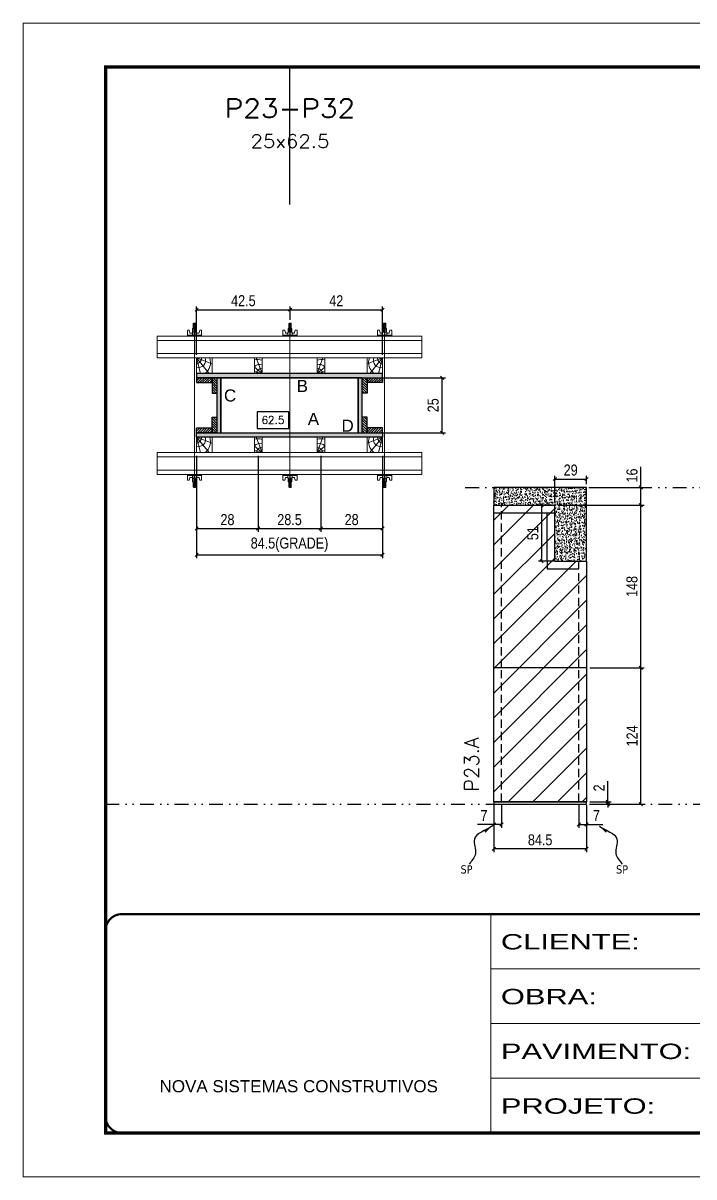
# Model space of a CAD drawing. Extents: x 14400 to 20667, y -21631 to 6985.
# Drawn here: x 19182 to 19792, y 2489 to 3539 of the extents above; entities that cross this region are included whole.
import ezdxf
from ezdxf.enums import TextEntityAlignment as Align

# ---------------------------------------------------------------- set-up
doc = ezdxf.new("R2010")
doc.units = 0
for name, pattern in [('CONTINUO', [0]), ('DASHED', [0.75, 0.5, -0.25]), ('DIVIDE2', [0.625, 0.25, -0.125, 0, -0.125, 0, -0.125]), ('HIDDEN', [0.375, 0.25, -0.125])]:
    doc.linetypes.add(name, pattern=pattern)
for name, color, linetype in [('CHAPA', 1, 'Continuous'), ('COTA', 241, 'Continuous'), ('MEIO_PONT', 93, 'Continuous'), ('Nível', 160, 'Continuous'), ('Painéis', 200, 'Continuous'), ('SARR_2.2x7', 40, 'Continuous'), ('SARRAFO', 251, 'Continuous'), ('texto', 7, 'Continuous'), ('Texto de Titulo', 7, 'Continuous'), ('Texto Qtd Sarr', 242, 'Continuous'), ('TEXTO_GERAL', 7, 'Continuous')]:
    doc.layers.add(name, color=color, linetype=linetype)
for name, color, linetype, lineweight in [('Folhas', 255, 'Continuous', 9), ('Hachura', 251, 'Continuous', 9), ('Madeira', 126, 'Continuous', 18), ('Perfil Metálico', 224, 'Continuous', 18), ('SARRAFO DE PRESSAO', 251, 'DASHED', 9), ('Texto Seção', 7, 'Continuous', 15)]:
    doc.layers.add(name, color=color, linetype=linetype, lineweight=lineweight)
doc.styles.add('ARIAL', font='arial.ttf')
doc.styles.add('COTA TECNICA', font='techl___.ttf', dxfattribs={"height": 10})
doc.styles.add('COTA TECNICA 2X', font='techl___.ttf', dxfattribs={"height": 10})
doc.styles.add('COTA TECNICA-50', font='techl___.ttf', dxfattribs={"height": 10})
doc.styles.add('REGUA-120', font='ROMANS.shx', dxfattribs={"height": 15})
doc.styles.add('ROMANS', font='romans.shx')
doc.styles.get("Standard").update_dxf_attribs({"font": 'arial.ttf'})
doc.styles.add('Tecnologia', font='')
doc.styles.get('Tecnologia').set_extended_font_data('Forgotten Futurist')
doc.dimstyles.new('COTA PAINEL-50', dxfattribs={"dimtxt": 10, "dimasz": 3, "dimexe": 3, "dimexo": 3, "dimgap": 3, "dimtad": 1, "dimdec": 1, "dimzin": 12, "dimdsep": 46, "dimtxsty": 'COTA TECNICA-50', "dimblk1": 'OBLIQUE', "dimblk2": 'OBLIQUE', "dimsah": 1, "dimcen": 0.9, "dimclrd": 4, "dimclre": 4, "dimclrt": 240, "dimadec": 1, "dimazin": 3, "dimtfac": 1, "dimtdec": 1, "dimtmove": 0, "dimatfit": 3, "dimfxl": 1, "dimtolj": 1, "dimtzin": 12, "dimarcsym": 0})
doc.dimstyles.new('PAINEL', dxfattribs={"dimtxt": 10, "dimasz": 3, "dimexe": 3, "dimexo": 3, "dimgap": 3, "dimtad": 1, "dimdec": 1, "dimzin": 12, "dimdsep": 46, "dimtxsty": 'COTA TECNICA', "dimblk1": 'OBLIQUE', "dimblk2": 'OBLIQUE', "dimsah": 1, "dimcen": 0.9, "dimclrd": 4, "dimclre": 4, "dimclrt": 240, "dimadec": 1, "dimazin": 3, "dimtfac": 1, "dimtdec": 1, "dimtmove": 0, "dimatfit": 3, "dimfxl": 1, "dimtolj": 1, "dimtzin": 12, "dimarcsym": 0})
doc.dimstyles.new('SECAO PILAR', dxfattribs={"dimtxt": 10, "dimasz": 3, "dimexe": 3, "dimexo": 3, "dimgap": 3, "dimtad": 1, "dimdec": 1, "dimlfac": 0.5, "dimzin": 12, "dimdsep": 46, "dimtxsty": 'COTA TECNICA 2X', "dimblk1": 'OBLIQUE', "dimblk2": 'OBLIQUE', "dimsah": 1, "dimcen": 0.9, "dimclrd": 256, "dimclre": 256, "dimclrt": 256, "dimadec": 1, "dimazin": 3, "dimtfac": 1, "dimtdec": 1, "dimtmove": 0, "dimatfit": 3, "dimfxl": 1, "dimtolj": 1, "dimtzin": 12, "dimarcsym": 0})
doc.dimstyles.new('SECÇÃO 2', dxfattribs={"dimtxt": 7, "dimasz": 6, "dimexe": 0.18, "dimexo": 2, "dimgap": -4, "dimtad": 3, "dimdec": 1, "dimlfac": 0.5, "dimzin": 12, "dimdsep": 46, "dimtxsty": 'ROMANS', "dimblk": 'ARCHTICK', "dimcen": 0.09, "dimse1": 1, "dimse2": 1, "dimsd1": 1, "dimsd2": 1, "dimclrd": 180, "dimclre": 5, "dimclrt": 1, "dimadec": 0, "dimazin": 3, "dimtfac": 1, "dimtdec": 1, "dimtofl": 0, "dimtmove": 0, "dimatfit": 3, "dimldrblk": 'ARCHTICK', "dimfxl": 1, "dimtolj": 1, "dimtzin": 0, "dimarcsym": 0})
doc.dimstyles.get("Standard").update_dxf_attribs({"dimtxt": 0.18, "dimasz": 0.18, "dimexe": 0.18, "dimexo": 0.0625, "dimgap": 0.09, "dimtad": 0, "dimtih": 1, "dimtoh": 1, "dimdec": 4, "dimzin": 0, "dimdsep": 46, "dimtxsty": 'Standard', "dimcen": 0.09, "dimadec": 0, "dimazin": 0, "dimtfac": 1, "dimtdec": 4, "dimtofl": 0, "dimtmove": 0, "dimatfit": 3, "dimfxl": 1, "dimtolj": 1, "dimtzin": 0, "dimarcsym": 0})
pattern_1 = [(315, (42249.7117, -6286.7074), (1.12253202, 1.12253202), [])]
pattern_2 = [(315, (42256.7117, -6286.7074), (1.12253202, 1.12253202), [])]

# ---------------------------------------------------------------- blocks, each defined once
blk = doc.blocks.new('9999999999')
at = {"color": 30, "linetype": 'CONTINUO'}
for p, q in [((98564.6, 34230.2), (98564.6, 34429.4)), ((98564.6, 34379.6), (99584, 34379.6)), ((98564.6, 34329.8), (99488, 34329.8)), ((98564.6, 34280), (99488, 34280))]:
    blk.add_line(p, q, dxfattribs=at)
at = {"color": 30, "linetype": 'CONTINUO', "const_width": 2}
blk.add_lwpolyline([(99584, 34230.2), (99584, 34414.4, 0.414214), (99569, 34429.4), (98229, 34429.4, 0.414214), (98214, 34414.4), (98214, 34245.2, 0.414214), (98229, 34230.2), (99584, 34230.2)], format="xyb", dxfattribs=at)
at = {"layer": 'Folhas'}
blk.add_lwpolyline([(98139, 34190.2), (99624, 34190.2), (99624, 35240.2), (98139, 35240.2)], close=True, dxfattribs=at)
at = {"layer": 'Folhas', "color": 30, "const_width": 3}
blk.add_lwpolyline([(98214, 34230.2), (99584, 34230.2), (99584, 35200.2), (98214, 35200.2)], close=True, dxfattribs=at)
at = {"color": 7, "linetype": 'Continuous', "ltscale": 5, "style": 'ARIAL'}
blk.add_text('NOVA SISTEMAS CONSTRUTIVOS', height=11.059, dxfattribs=at).set_placement((98263.2, 34267.2))
at = {"layer": 'Folhas', "color": 7, "style": 'Tecnologia', "width": 1.5}
for s, p in [('CLIENTE:', (98573.7, 34397.2)), ('OBRA:', (98573.7, 34347.3)), ('PAVIMENTO:', (98573.7, 34297.5)), ('PROJETO:', (98573.7, 34247.7))]:
    blk.add_text(s, height=14, dxfattribs=at).set_placement(p)
blk = doc.blocks.new('titulo1')
at = {"layer": 'Defpoints', "color": 252, "linetype": 'HIDDEN', "ltscale": 2}
blk.add_line((0, 0), (0, 125), dxfattribs=at)
at = {"layer": 'Defpoints', "style": 'ROMANS', "oblique": 15}
blk.add_attdef('FOLHA', text='', height=10, dxfattribs=at).set_placement((0, 15.6), align=Align.MIDDLE_CENTER)
at = {"layer": 'Texto Qtd Sarr', "color": 3, "style": 'ROMANS', "oblique": 15}
for tag, height, p in [('TITULO', 17, (0, 71.4)), ('SEÇÃO', 12, (0, 41.5))]:
    blk.add_attdef(tag, text='', height=height, dxfattribs=at).set_placement(p, align=Align.MIDDLE_CENTER)
blk = doc.blocks.new('*D794')
at = {"layer": 'COTA', "color": 180, "lineweight": -2, "transparency": 16777216}
for p, q in [((19423.8, 3185.2), (19394.8, 3185.2)), ((19394.8, 3185.2), (19394.8, 3170.2)), ((19423.8, 3170.2), (19423.8, 3185.2)), ((19394.8, 3170.2), (19423.8, 3170.2))]:
    blk.add_line(p, q, dxfattribs=at)
at = {"layer": 'Defpoints', "color": 0, "transparency": 16777216}
for p in [(19361.9, 3166.2), (19486.9, 3166.2), (19486.9, 3166.2)]:
    blk.add_point(p, dxfattribs=at)
at = {"layer": 'COTA', "color": 1, "transparency": 16777216, "insert": (19409.3, 3177.7), "char_height": 7, "attachment_point": 5, "style": 'ROMANS'}
blk.add_mtext('\\A1;62.5', dxfattribs=at)
blk = doc.blocks.new('_ArchTick')
at = {"color": 0, "linetype": 'ByBlock', "const_width": 0.15}
blk.add_lwpolyline([(-0.5, -0.5), (0.5, 0.5)], dxfattribs=at)
blk = doc.blocks.new('_Oblique')
at = {"color": 0, "linetype": 'ByBlock', "lineweight": -2}
blk.add_line((-0.5, -0.5), (0.5, 0.5), dxfattribs=at)
blk = doc.blocks.new('*D795')
at = {"layer": 'COTA', "lineweight": -2, "transparency": 16777216}
for p, q in [((19493.5, 3216.2), (19566.2, 3216.2)), ((19563.2, 3166.2), (19563.2, 3216.2)), ((19493.5, 3166.2), (19566.2, 3166.2))]:
    blk.add_line(p, q, dxfattribs=at)
at = {"layer": 'Defpoints', "color": 0, "transparency": 16777216}
for p in [(19490.5, 3216.2), (19563.2, 3216.2), (19490.5, 3166.2)]:
    blk.add_point(p, dxfattribs=at)
at = {"layer": 'COTA', "lineweight": -2, "transparency": 16777216, "xscale": 3, "yscale": 3, "zscale": 3}
for p, rotation in [((19563.2, 3216.2), 90), ((19563.2, 3166.2), 270)]:
    blk.add_blockref('_Oblique', p, dxfattribs=dict(at, rotation=rotation))
at = {"layer": 'COTA', "transparency": 16777216, "insert": (19555.1, 3191.2), "char_height": 10, "attachment_point": 5, "rotation": 90, "style": 'COTA TECNICA 2X'}
blk.add_mtext('\\A1;25', dxfattribs=at)
blk = doc.blocks.new('*D796')
at = {"layer": 'COTA', "lineweight": -2, "transparency": 16777216}
for p, q in [((19339.9, 3145.2), (19339.9, 3052.1)), ((19508.9, 3145.2), (19508.9, 3052.1)), ((19339.9, 3055.1), (19508.9, 3055.1))]:
    blk.add_line(p, q, dxfattribs=at)
at = {"layer": 'Defpoints', "color": 0, "transparency": 16777216}
for p in [(19339.9, 3148.2), (19508.9, 3148.2), (19508.9, 3055.1)]:
    blk.add_point(p, dxfattribs=at)
at = {"layer": 'COTA', "lineweight": -2, "transparency": 16777216, "xscale": 3, "yscale": 3, "zscale": 3, "rotation": 180}
blk.add_blockref('_Oblique', (19339.9, 3055.1), dxfattribs=at)
at = {"layer": 'COTA', "lineweight": -2, "transparency": 16777216, "xscale": 3, "yscale": 3, "zscale": 3}
blk.add_blockref('_Oblique', (19508.9, 3055.1), dxfattribs=at)
at = {"layer": 'COTA', "transparency": 16777216, "insert": (19424.4, 3064.3), "char_height": 10, "attachment_point": 5, "style": 'COTA TECNICA 2X'}
blk.add_mtext('\\A1;84.5(GRADE)', dxfattribs=at)
blk = doc.blocks.new('*D797')
at = {"layer": 'COTA', "lineweight": -2, "transparency": 16777216}
for p, q in [((19452.9, 3145.2), (19452.9, 3076)), ((19508.9, 3145.2), (19508.9, 3076)), ((19452.9, 3079), (19508.9, 3079))]:
    blk.add_line(p, q, dxfattribs=at)
at = {"layer": 'Defpoints', "color": 0, "transparency": 16777216}
for p in [(19452.9, 3148.2), (19508.9, 3148.2), (19508.9, 3079)]:
    blk.add_point(p, dxfattribs=at)
at = {"layer": 'COTA', "lineweight": -2, "transparency": 16777216, "xscale": 3, "yscale": 3, "zscale": 3, "rotation": 180}
blk.add_blockref('_Oblique', (19452.9, 3079), dxfattribs=at)
at = {"layer": 'COTA', "lineweight": -2, "transparency": 16777216, "xscale": 3, "yscale": 3, "zscale": 3}
blk.add_blockref('_Oblique', (19508.9, 3079), dxfattribs=at)
at = {"layer": 'COTA', "transparency": 16777216, "insert": (19480.9, 3087.1), "char_height": 10, "attachment_point": 5, "style": 'COTA TECNICA 2X'}
blk.add_mtext('\\A1;28', dxfattribs=at)
blk = doc.blocks.new('*D798')
at = {"layer": 'COTA', "lineweight": -2, "transparency": 16777216}
for p, q in [((19339.9, 3145.2), (19339.9, 3076)), ((19395.9, 3145.2), (19395.9, 3076)), ((19339.9, 3079), (19395.9, 3079))]:
    blk.add_line(p, q, dxfattribs=at)
at = {"layer": 'Defpoints', "color": 0, "transparency": 16777216}
for p in [(19339.9, 3148.2), (19395.9, 3148.2), (19395.9, 3079)]:
    blk.add_point(p, dxfattribs=at)
at = {"layer": 'COTA', "lineweight": -2, "transparency": 16777216, "xscale": 3, "yscale": 3, "zscale": 3, "rotation": 180}
blk.add_blockref('_Oblique', (19339.9, 3079), dxfattribs=at)
at = {"layer": 'COTA', "lineweight": -2, "transparency": 16777216, "xscale": 3, "yscale": 3, "zscale": 3}
blk.add_blockref('_Oblique', (19395.9, 3079), dxfattribs=at)
at = {"layer": 'COTA', "transparency": 16777216, "insert": (19367.9, 3087.1), "char_height": 10, "attachment_point": 5, "style": 'COTA TECNICA 2X'}
blk.add_mtext('\\A1;28', dxfattribs=at)
blk = doc.blocks.new('C')
at = {"layer": 'Hachura', "color": 0}
for p, q in [((0, 3.22), (0, -3.22)), ((0.45, 3.22), (0, 3.22)), ((0.46, 3.16), (0, 3.16)), ((0.46, 3.05), (0, 3.05)), ((0.46, 2.88), (0, 2.88)), ((0, 2.75), (0, -1.16)), ((0.46, 2.65), (0, 2.65)), ((0.46, 2.23), (0, 2.23)), ((0.46, 1.51), (0, 1.51)), ((0.39, 0.49), (0.17, 0.49)), ((0.45, -3.23), (0.45, 3.22)), ((0.45, 3.22), (2.58, 3.22)), ((1.74, 0.97), (0.45, 0.97)), ((1.45, 0.1), (0.45, 0.1)), ((1.35, 1.94), (1.35, 0.96)), ((2.58, 2.39), (1.47, 2.09)), ((1.74, -0.97), (1.74, 0.97)), ((1.74, 0.97), (1.74, 0.84)), ((1.74, 0.97), (1.74, 0.84)), ((1.74, 0.84), (3.35, 0.84)), ((3.35, 0.45), (1.74, 0.45)), ((2.58, 3.22), (2.58, 2.39)), ((3.32, 0.84), (3.32, -0.84)), ((3.35, 0.84), (3.35, -0.84)), ((3.68, 0.45), (3.35, 0.45)), ((3.84, -0.52), (3.35, 0.45)), ((3.35, 0.06), (3.67, -0.57)), ((3.68, 0.45), (4.16, -0.52)), ((3.72, 0.5), (4.25, -0.57)), ((4.37, -0.55), (3.83, 0.53)), ((4.15, 0.45), (3.93, 0.45)), ((4.42, -0.52), (3.93, 0.45)), ((4.15, 0.45), (4.26, 0.45)), ((4.26, 0.45), (4.74, -0.52)), ((4.3, 0.5), (4.83, -0.57)), ((4.95, -0.55), (4.41, 0.53)), ((4.51, 0.45), (4.84, 0.45)), ((5, -0.52), (4.51, 0.45)), ((4.84, 0.45), (5.32, -0.52)), ((4.88, 0.5), (5.41, -0.57)), ((5.53, -0.55), (4.99, 0.53)), ((5.58, -0.52), (5.09, 0.45)), ((5.42, 0.45), (5.09, 0.45)), ((5.58, -0.52), (5.09, 0.45)), ((5.42, 0.45), (5.74, -0.19)), ((5.46, 0.5), (5.74, -0.07)), ((5.74, 0.19), (5.57, 0.53)), ((5.74, 0.32), (5.68, 0.45)), ((5.68, 0.45), (5.74, 0.45)), ((5.74, 0.45), (5.9, 0.29)), ((5.74, 0.45), (5.74, -0.52)), ((5.9, -0.36), (5.9, 0.29)), ((0.45, 0), (0, 0)), ((0.46, -1.52), (0, -1.52)), ((0.46, -2.23), (0, -2.23)), ((0.46, -2.65), (0, -2.65)), ((0.46, -2.88), (0, -2.88)), ((0.46, -3.05), (0, -3.05)), ((0.46, -3.16), (0, -3.16)), ((0, -3.22), (2.57, -3.22)), ((0.08, -0.48), (0.29, -0.48)), ((0.29, -0.48), (0.4, -0.48)), ((0.45, 0), (0.45, -0.97)), ((0.45, -0.16), (1.45, -0.16)), ((0.45, -0.65), (0.45, -0.32)), ((0.45, -3.23), (0.45, -0.65)), ((0.45, -0.97), (1.74, -0.97)), ((1.35, -1.94), (1.35, -0.97)), ((2.58, -2.39), (1.47, -2.1)), ((3.35, -0.32), (1.74, -0.32)), ((3.35, -0.84), (1.74, -0.84)), ((2.58, -3.23), (2.58, -2.39)), ((3.35, -0.07), (3.58, -0.52)), ((3.35, -0.52), (3.58, -0.52)), ((3.84, -0.52), (4.16, -0.52)), ((4.42, -0.52), (4.74, -0.52)), ((4.63, -0.52), (4.74, -0.52)), ((5, -0.52), (5.32, -0.52)), ((5.58, -0.52), (5.74, -0.52)), ((5.74, -0.52), (5.9, -0.36)), ((5.74, -0.52), (5.74, -0.52))]:
    blk.add_line(p, q, dxfattribs=at)
for centre, radius, start, end in [((1.52, 1.94), 0.161, 104.7436, 180), ((1.44, -0.03), 0.129, 272.695, 87.305), ((3.81, 0.39), 0.143, 25.5688, 154.4312), ((4.39, 0.39), 0.143, 25.5688, 154.4312), ((4.97, 0.39), 0.143, 25.5688, 154.4312), ((5.55, 0.39), 0.143, 25.5688, 154.4312), ((0.17, -0.37), 0.174, 221.744, 317.8592), ((1.52, -1.94), 0.161, 180, 255.2564), ((3.71, -0.4), 0.174, 222.1408, 318.256), ((4.29, -0.4), 0.174, 222.1408, 318.256), ((4.87, -0.4), 0.174, 222.1408, 318.256), ((5.45, -0.4), 0.174, 222.1408, 318.256), ((5.61, -0.4), 0.174, 317.8592, 318.256)]:
    blk.add_arc(centre, radius, start, end, dxfattribs=at)
blk = doc.blocks.new('PONTALETE')
at = {"layer": 'Madeira'}
for q in [(2.71, 7), (7, 5.76), (7, 1.74)]:
    blk.add_line((0, 0), q, dxfattribs=at)
blk.add_lwpolyline([(0, 0), (7, 0), (7, 7), (0, 7)], close=True, dxfattribs=at)
for centre, radius, start, end in [((2.04, 0.06), 6.23, 37.2818, 109.0913), ((1.09, 0.9), 3.19, 343.603, 109.9847), ((-0.21, -0.78), 3.09, 14.6322, 86.0383)]:
    blk.add_arc(centre, radius, start, end, dxfattribs=at)
blk = doc.blocks.new('MEIO PONTALETE')
at = {"layer": 'Madeira'}
for q in [(2.71, 7), (3.5, 2.88), (3.5, 0.87)]:
    blk.add_line((0, 0), q, dxfattribs=at)
blk.add_lwpolyline([(0, 0), (3.5, 0), (3.5, 7), (0, 7)], close=True, dxfattribs=at)
for centre, radius, start, end in [((2.04, 0.06), 6.23, 76.4499, 109.0913), ((1.09, 0.9), 3.19, 40.9063, 109.9847), ((-0.21, -0.78), 3.09, 14.6322, 86.0383)]:
    blk.add_arc(centre, radius, start, end, dxfattribs=at)
blk = doc.blocks.new('*D799')
at = {"layer": 'COTA', "lineweight": -2, "transparency": 16777216}
for p, q in [((19395.9, 3145.2), (19395.9, 3076)), ((19452.9, 3145.2), (19452.9, 3076)), ((19395.9, 3079), (19452.9, 3079))]:
    blk.add_line(p, q, dxfattribs=at)
at = {"layer": 'Defpoints', "color": 0, "transparency": 16777216}
for p in [(19395.9, 3148.2), (19452.9, 3148.2), (19452.9, 3079)]:
    blk.add_point(p, dxfattribs=at)
at = {"layer": 'COTA', "lineweight": -2, "transparency": 16777216, "xscale": 3, "yscale": 3, "zscale": 3, "rotation": 180}
blk.add_blockref('_Oblique', (19395.9, 3079), dxfattribs=at)
at = {"layer": 'COTA', "lineweight": -2, "transparency": 16777216, "xscale": 3, "yscale": 3, "zscale": 3}
blk.add_blockref('_Oblique', (19452.9, 3079), dxfattribs=at)
at = {"layer": 'COTA', "transparency": 16777216, "insert": (19424.4, 3087.1), "char_height": 10, "attachment_point": 5, "style": 'COTA TECNICA 2X'}
blk.add_mtext('\\A1;28.5', dxfattribs=at)
blk = doc.blocks.new('*D800')
at = {"layer": 'COTA', "lineweight": -2, "transparency": 16777216}
for p, q in [((19339.9, 3237.2), (19339.9, 3281.2)), ((19339.9, 3278.2), (19424.9, 3278.2)), ((19424.9, 3269), (19424.9, 3281.2))]:
    blk.add_line(p, q, dxfattribs=at)
at = {"layer": 'Defpoints', "color": 0, "transparency": 16777216}
for p in [(19424.9, 3278.2), (19424.9, 3266), (19339.9, 3234.2)]:
    blk.add_point(p, dxfattribs=at)
at = {"layer": 'COTA', "lineweight": -2, "transparency": 16777216, "xscale": 3, "yscale": 3, "zscale": 3, "rotation": 180}
blk.add_blockref('_Oblique', (19339.9, 3278.2), dxfattribs=at)
at = {"layer": 'COTA', "lineweight": -2, "transparency": 16777216, "xscale": 3, "yscale": 3, "zscale": 3}
blk.add_blockref('_Oblique', (19424.9, 3278.2), dxfattribs=at)
at = {"layer": 'COTA', "transparency": 16777216, "insert": (19382.4, 3286.3), "char_height": 10, "attachment_point": 5, "style": 'COTA TECNICA 2X'}
blk.add_mtext('\\A1;42.5', dxfattribs=at)
blk = doc.blocks.new('*D801')
at = {"layer": 'COTA', "lineweight": -2, "transparency": 16777216}
for p, q in [((19424.9, 3269), (19424.9, 3281.2)), ((19424.9, 3278.2), (19508.9, 3278.2)), ((19508.9, 3237.2), (19508.9, 3281.2))]:
    blk.add_line(p, q, dxfattribs=at)
at = {"layer": 'Defpoints', "color": 0, "transparency": 16777216}
for p in [(19508.9, 3278.2), (19424.9, 3266), (19508.9, 3234.2)]:
    blk.add_point(p, dxfattribs=at)
at = {"layer": 'COTA', "lineweight": -2, "transparency": 16777216, "xscale": 3, "yscale": 3, "zscale": 3, "rotation": 180}
blk.add_blockref('_Oblique', (19424.9, 3278.2), dxfattribs=at)
at = {"layer": 'COTA', "lineweight": -2, "transparency": 16777216, "xscale": 3, "yscale": 3, "zscale": 3}
blk.add_blockref('_Oblique', (19508.9, 3278.2), dxfattribs=at)
at = {"layer": 'COTA', "transparency": 16777216, "insert": (19466.9, 3286.3), "char_height": 10, "attachment_point": 5, "style": 'COTA TECNICA 2X'}
blk.add_mtext('\\A1;42', dxfattribs=at)
blk = doc.blocks.new('*D830')
at = {"layer": 'COTA', "color": 4, "lineweight": -2, "transparency": 16777216}
for p, q in [((19610.2, 2827.3), (19610.2, 2784.6)), ((19694.7, 2827.3), (19694.7, 2784.6)), ((19694.7, 2787.6), (19610.2, 2787.6))]:
    blk.add_line(p, q, dxfattribs=at)
at = {"layer": 'Defpoints', "color": 0, "transparency": 16777216}
for p in [(19610.2, 2830.3), (19694.7, 2830.3), (19610.2, 2787.6)]:
    blk.add_point(p, dxfattribs=at)
at = {"layer": 'COTA', "color": 4, "lineweight": -2, "transparency": 16777216, "xscale": 3, "yscale": 3, "zscale": 3, "rotation": 180}
blk.add_blockref('_Oblique', (19610.2, 2787.6), dxfattribs=at)
at = {"layer": 'COTA', "color": 4, "lineweight": -2, "transparency": 16777216, "xscale": 3, "yscale": 3, "zscale": 3}
blk.add_blockref('_Oblique', (19694.7, 2787.6), dxfattribs=at)
at = {"layer": 'COTA', "color": 240, "transparency": 16777216, "insert": (19652.4, 2795.7), "char_height": 10, "attachment_point": 5, "style": 'COTA TECNICA'}
blk.add_mtext('\\A1;84.5', dxfattribs=at)
blk = doc.blocks.new('*D831')
at = {"layer": 'COTA', "color": 4, "lineweight": -2, "transparency": 16777216}
for p, q in [((19687.7, 2827.3), (19687.7, 2806.8)), ((19694.7, 2825.3), (19694.7, 2806.8)), ((19687.7, 2809.8), (19694.7, 2809.8)), ((19694.7, 2809.8), (19709.4, 2809.8))]:
    blk.add_line(p, q, dxfattribs=at)
at = {"layer": 'Defpoints', "color": 0, "transparency": 16777216}
for p in [(19687.7, 2830.3), (19694.7, 2828.3), (19694.7, 2809.8)]:
    blk.add_point(p, dxfattribs=at)
at = {"layer": 'COTA', "color": 4, "lineweight": -2, "transparency": 16777216, "xscale": 3, "yscale": 3, "zscale": 3, "rotation": 180}
blk.add_blockref('_Oblique', (19687.7, 2809.8), dxfattribs=at)
at = {"layer": 'COTA', "color": 4, "lineweight": -2, "transparency": 16777216, "xscale": 3, "yscale": 3, "zscale": 3}
blk.add_blockref('_Oblique', (19694.7, 2809.8), dxfattribs=at)
at = {"layer": 'COTA', "color": 240, "transparency": 16777216, "insert": (19703.6, 2817.8), "char_height": 10, "attachment_point": 5, "style": 'COTA TECNICA-50'}
blk.add_mtext('\\A1;7', dxfattribs=at)
blk = doc.blocks.new('*D832')
at = {"layer": 'COTA', "color": 4, "lineweight": -2, "transparency": 16777216}
for p, q in [((19610.2, 2825.3), (19610.2, 2806.8)), ((19617.2, 2827.3), (19617.2, 2806.8)), ((19610.2, 2809.8), (19595.5, 2809.8)), ((19617.2, 2809.8), (19610.2, 2809.8))]:
    blk.add_line(p, q, dxfattribs=at)
at = {"layer": 'Defpoints', "color": 0, "transparency": 16777216}
for p in [(19610.2, 2828.3), (19617.2, 2830.3), (19610.2, 2809.8)]:
    blk.add_point(p, dxfattribs=at)
at = {"layer": 'COTA', "color": 4, "lineweight": -2, "transparency": 16777216, "xscale": 3, "yscale": 3, "zscale": 3, "rotation": 180}
blk.add_blockref('_Oblique', (19610.2, 2809.8), dxfattribs=at)
at = {"layer": 'COTA', "color": 4, "lineweight": -2, "transparency": 16777216, "xscale": 3, "yscale": 3, "zscale": 3}
blk.add_blockref('_Oblique', (19617.2, 2809.8), dxfattribs=at)
at = {"layer": 'COTA', "color": 240, "transparency": 16777216, "insert": (19601.3, 2817.8), "char_height": 10, "attachment_point": 5, "style": 'COTA TECNICA-50'}
blk.add_mtext('\\A1;7', dxfattribs=at)
blk = doc.blocks.new('*D833')
at = {"layer": 'COTA', "color": 4, "linetype": 'ByBlock', "lineweight": -2, "transparency": 16777216}
for p, q in [((19697.7, 2952.3), (19747.1, 2952.3)), ((19744.1, 2828.3), (19744.1, 2952.3)), ((19697.7, 2828.3), (19747.1, 2828.3))]:
    blk.add_line(p, q, dxfattribs=at)
at = {"layer": 'Defpoints', "color": 0, "linetype": 'ByBlock', "transparency": 16777216}
for p in [(19694.7, 2952.3), (19744.1, 2952.3), (19694.7, 2828.3)]:
    blk.add_point(p, dxfattribs=at)
at = {"layer": 'COTA', "color": 4, "linetype": 'ByBlock', "lineweight": -2, "transparency": 16777216, "xscale": 3, "yscale": 3, "zscale": 3}
for p, rotation in [((19744.1, 2952.3), 90), ((19744.1, 2828.3), 270)]:
    blk.add_blockref('_Oblique', p, dxfattribs=dict(at, rotation=rotation))
at = {"layer": 'COTA', "color": 240, "linetype": 'ByBlock', "transparency": 16777216, "insert": (19736, 2890.3), "char_height": 10, "attachment_point": 5, "rotation": 90, "style": 'COTA TECNICA'}
blk.add_mtext('\\A1;124', dxfattribs=at)
blk = doc.blocks.new('*D834')
at = {"layer": 'COTA', "color": 4, "lineweight": -2, "transparency": 16777216}
for p, q in [((19714, 2830.3), (19714, 2849.1)), ((19697.7, 2830.3), (19717, 2830.3)), ((19697.7, 2828.3), (19717, 2828.3)), ((19714, 2828.3), (19714, 2830.3)), ((19714, 2828.3), (19714, 2825.3))]:
    blk.add_line(p, q, dxfattribs=at)
at = {"layer": 'Defpoints', "color": 0, "transparency": 16777216}
for p in [(19694.7, 2830.3), (19694.7, 2828.3), (19714, 2828.3)]:
    blk.add_point(p, dxfattribs=at)
at = {"layer": 'COTA', "color": 4, "lineweight": -2, "transparency": 16777216, "xscale": 3, "yscale": 3, "zscale": 3}
for p, rotation in [((19714, 2830.3), 270), ((19714, 2828.3), 90)]:
    blk.add_blockref('_Oblique', p, dxfattribs=dict(at, rotation=rotation))
at = {"layer": 'COTA', "color": 240, "transparency": 16777216, "insert": (19706, 2843), "char_height": 10, "attachment_point": 5, "rotation": 90, "style": 'COTA TECNICA-50'}
blk.add_mtext('\\A1;2', dxfattribs=at)
blk = doc.blocks.new('*D835')
at = {"layer": 'COTA', "color": 4, "linetype": 'ByBlock', "lineweight": -2, "transparency": 16777216}
for p, q in [((19697.7, 2952.3), (19747.1, 2952.3)), ((19744.1, 2828.3), (19744.1, 2952.3)), ((19697.7, 2828.3), (19747.1, 2828.3))]:
    blk.add_line(p, q, dxfattribs=at)
at = {"layer": 'Defpoints', "color": 0, "linetype": 'ByBlock', "transparency": 16777216}
for p in [(19694.7, 2952.3), (19744.1, 2952.3), (19694.7, 2828.3)]:
    blk.add_point(p, dxfattribs=at)
at = {"layer": 'COTA', "color": 4, "linetype": 'ByBlock', "lineweight": -2, "transparency": 16777216, "xscale": 3, "yscale": 3, "zscale": 3}
for p, rotation in [((19744.1, 2952.3), 90), ((19744.1, 2828.3), 270)]:
    blk.add_blockref('_Oblique', p, dxfattribs=dict(at, rotation=rotation))
at = {"layer": 'COTA', "color": 240, "linetype": 'ByBlock', "transparency": 16777216, "insert": (19736, 2890.3), "char_height": 10, "attachment_point": 5, "rotation": 90, "style": 'COTA TECNICA'}
blk.add_mtext('\\A1;124', dxfattribs=at)
blk = doc.blocks.new('*D841')
at = {"layer": 'COTA', "color": 4, "lineweight": -2, "transparency": 16777216}
for p, q in [((19668.7, 3100.3), (19747.1, 3100.3)), ((19744.1, 2952.3), (19744.1, 3100.3)), ((19697.7, 2952.3), (19747.1, 2952.3))]:
    blk.add_line(p, q, dxfattribs=at)
at = {"layer": 'Defpoints', "color": 0, "transparency": 16777216}
for p in [(19665.7, 3100.3), (19744.1, 3100.3), (19694.7, 2952.3)]:
    blk.add_point(p, dxfattribs=at)
at = {"layer": 'COTA', "color": 4, "lineweight": -2, "transparency": 16777216, "xscale": 3, "yscale": 3, "zscale": 3}
for p, rotation in [((19744.1, 3100.3), 90), ((19744.1, 2952.3), 270)]:
    blk.add_blockref('_Oblique', p, dxfattribs=dict(at, rotation=rotation))
at = {"layer": 'COTA', "color": 240, "transparency": 16777216, "insert": (19736, 3026.3), "char_height": 10, "attachment_point": 5, "rotation": 90, "style": 'COTA TECNICA'}
blk.add_mtext('\\A1;148', dxfattribs=at)
blk = doc.blocks.new('*D842')
at = {"layer": 'COTA', "color": 4, "lineweight": -2, "transparency": 16777216}
for p, q in [((19662.7, 3100.3), (19650.8, 3100.3)), ((19653.8, 3049.3), (19653.8, 3100.3)), ((19662.7, 3049.3), (19650.8, 3049.3))]:
    blk.add_line(p, q, dxfattribs=at)
at = {"layer": 'Defpoints', "color": 0, "transparency": 16777216}
for p in [(19653.8, 3100.3), (19665.7, 3100.3), (19665.7, 3049.3)]:
    blk.add_point(p, dxfattribs=at)
at = {"layer": 'COTA', "color": 4, "lineweight": -2, "transparency": 16777216, "xscale": 3, "yscale": 3, "zscale": 3}
for p, rotation in [((19653.8, 3100.3), 90), ((19653.8, 3049.3), 270)]:
    blk.add_blockref('_Oblique', p, dxfattribs=dict(at, rotation=rotation))
at = {"layer": 'COTA', "color": 240, "transparency": 16777216, "insert": (19645.7, 3074.8), "char_height": 10, "attachment_point": 5, "rotation": 90, "style": 'COTA TECNICA'}
blk.add_mtext('\\A1;51', dxfattribs=at)
blk = doc.blocks.new('*D843')
at = {"layer": 'COTA', "color": 4, "lineweight": -2, "transparency": 16777216}
for p, q in [((19744.1, 3116.3), (19744.1, 3135.3)), ((19697.7, 3116.3), (19747.1, 3116.3)), ((19744.1, 3100.3), (19744.1, 3116.3)), ((19668.7, 3100.3), (19747.1, 3100.3))]:
    blk.add_line(p, q, dxfattribs=at)
at = {"layer": 'Defpoints', "color": 0, "transparency": 16777216}
for p in [(19694.7, 3116.3), (19744.1, 3116.3), (19665.7, 3100.3)]:
    blk.add_point(p, dxfattribs=at)
at = {"layer": 'COTA', "color": 4, "lineweight": -2, "transparency": 16777216, "xscale": 3, "yscale": 3, "zscale": 3}
for p, rotation in [((19744.1, 3116.3), 90), ((19744.1, 3100.3), 270)]:
    blk.add_blockref('_Oblique', p, dxfattribs=dict(at, rotation=rotation))
at = {"layer": 'COTA', "color": 240, "transparency": 16777216, "insert": (19736, 3127.3), "char_height": 10, "attachment_point": 5, "rotation": 90, "style": 'COTA TECNICA'}
blk.add_mtext('\\A1;16', dxfattribs=at)
blk = doc.blocks.new('*D844')
at = {"layer": 'COTA', "color": 4, "lineweight": -2, "transparency": 16777216}
for p, q in [((19665.7, 3103.3), (19665.7, 3127.1)), ((19665.7, 3124.1), (19694.7, 3124.1)), ((19694.7, 3119.3), (19694.7, 3127.1))]:
    blk.add_line(p, q, dxfattribs=at)
at = {"layer": 'Defpoints', "color": 0, "transparency": 16777216}
for p in [(19694.7, 3124.1), (19694.7, 3116.3), (19665.7, 3100.3)]:
    blk.add_point(p, dxfattribs=at)
at = {"layer": 'COTA', "color": 4, "lineweight": -2, "transparency": 16777216, "xscale": 3, "yscale": 3, "zscale": 3, "rotation": 180}
blk.add_blockref('_Oblique', (19665.7, 3124.1), dxfattribs=at)
at = {"layer": 'COTA', "color": 4, "lineweight": -2, "transparency": 16777216, "xscale": 3, "yscale": 3, "zscale": 3}
blk.add_blockref('_Oblique', (19694.7, 3124.1), dxfattribs=at)
at = {"layer": 'COTA', "color": 240, "transparency": 16777216, "insert": (19680.2, 3132.2), "char_height": 10, "attachment_point": 5, "style": 'COTA TECNICA'}
blk.add_mtext('\\A1;29', dxfattribs=at)

msp = doc.modelspace()

# ---------------------------------------------------------------- hatches: boundary and pattern name
at = {"layer": 'COTA'}
h = msp.add_hatch(dxfattribs=at)
h.set_pattern_fill('AR-CONC', color=256, scale=0.03)
h.set_pattern_definition([(50, (2377.6663, 2269.15), (5.4655401, -0.4781726), [0.5715, -6.2865]), (355, (2377.666, 2269.15), (-1.0573026, 5.7317054), [0.4572, -5.0292175]), (100.451445, (2378.1217, 2269.1104), (4.4082374, 5.2535326), [0.4857003, -5.3427073]), (46.1842, (2377.666, 2270.674), (8.1323712, -1.2612698), [0.85725, -9.42975]), (96.63556, (2378.344, 2270.569), (7.122124, 7.4227837), [0.7285507, -8.0140682]), (351.18415, (2377.666, 2270.674), (7.122124, 7.4227837), [0.685799, -7.543792]), (21, (2378.4283, 2270.293), (4.5484317, -3.067956), [0.5715, -6.2865]), (326, (2378.428, 2270.293), (1.8540609, 5.525639), [0.4572, -5.0292]), (71.451445, (2378.8073, 2270.0376), (6.4024926, 2.457683), [0.4857003, -5.3426981]), (37.5, (2377.6663, 2269.1502), (0.0926581, 2.53665117), [0, -4.96824, 0, -5.1054, 0, -5.04825]), (7.5, (2377.6663, 2269.1502), (2.00458988, 3.00541724), [0, -2.91084, 0, -4.85394, 0, -1.92405]), (327.5, (2375.967, 2269.1502), (4.06771786, -0.17186232), [0, -1.905, 0, -5.9436, 0, -7.8867]), (317.5, (2375.205, 2269.1502), (4.44387544, 0.7627947), [0, -2.4765, 0, -3.94716, 0, -5.6007])])
h.paths.add_polyline_path([(19665.69, 3049.29), (19694.69, 3049.29), (19694.69, 3116.29), (19610.19, 3116.29), (19610.19, 3100.29), (19665.69, 3100.29)])
at = {"layer": 'Hachura'}
h = msp.add_hatch(color=256, dxfattribs=at)
h.dxf.hatch_style = 1
h.paths.add_polyline_path([(19508.9, 3216.24), (19508.9, 3220.24), (19339.9, 3220.24), (19339.9, 3216.24)])
h = msp.add_hatch(color=256, dxfattribs=at)
h.dxf.hatch_style = 1
h.paths.add_polyline_path([(19508.9, 3216.24), (19508.9, 3220.24), (19339.9, 3220.24), (19339.9, 3216.24)])
h = msp.add_hatch(dxfattribs=at)
h.set_pattern_fill('ANSI31', color=256, scale=0.5, angle=180, style=0)
h.set_pattern_definition([(225, (10215.9517, -19713.1637), (1.12253202, -1.12253202), [])])
h.paths.add_polyline_path([(19353.9, 3216.24), (19353.9, 3211.84), (19339.9, 3211.84), (19339.9, 3216.24)])
h = msp.add_hatch(dxfattribs=at)
h.set_pattern_fill('ANSI31', color=256, scale=0.5, angle=270, style=0)
h.set_pattern_definition(pattern_1)
h.paths.add_polyline_path([(19358.3, 3202.24), (19353.9, 3202.24), (19353.9, 3216.24), (19358.3, 3216.24)])
h = msp.add_hatch(color=256, dxfattribs=at)
h.dxf.hatch_style = 1
h.paths.add_polyline_path([(19358.3, 3166.24), (19361.9, 3166.24), (19361.9, 3216.24), (19358.3, 3216.24)])
h = msp.add_hatch(color=256, dxfattribs=at)
h.dxf.hatch_style = 1
h.paths.add_polyline_path([(19358.3, 3166.24), (19361.9, 3166.24), (19361.9, 3216.24), (19358.3, 3216.24)])
h = msp.add_hatch(color=256, dxfattribs=at)
h.dxf.hatch_style = 1
h.paths.add_polyline_path([(19486.9, 3166.24), (19490.5, 3166.24), (19490.5, 3216.24), (19486.9, 3216.24)])
h = msp.add_hatch(color=256, dxfattribs=at)
h.dxf.hatch_style = 1
h.paths.add_polyline_path([(19486.9, 3166.24), (19490.5, 3166.24), (19490.5, 3216.24), (19486.9, 3216.24)])
h = msp.add_hatch(dxfattribs=at)
h.set_pattern_fill('ANSI31', color=256, scale=0.5, angle=270, style=0)
h.set_pattern_definition(pattern_2)
h.paths.add_polyline_path([(19490.5, 3202.24), (19494.9, 3202.24), (19494.9, 3216.24), (19490.5, 3216.24)])
h = msp.add_hatch(dxfattribs=at)
h.set_pattern_fill('ANSI31', color=256, scale=0.5, angle=180, style=0)
h.set_pattern_definition([(225, (10005.9517, -19713.1637), (1.12253202, -1.12253202), [])])
h.paths.add_polyline_path([(19494.9, 3216.24), (19494.9, 3211.84), (19508.9, 3211.84), (19508.9, 3216.24)])
h = msp.add_hatch(dxfattribs=at)
h.set_pattern_fill('ANSI31', color=256, scale=0.5, angle=270, style=0)
h.set_pattern_definition(pattern_1)
h.paths.add_polyline_path([(19358.3, 3180.24), (19353.9, 3180.24), (19353.9, 3166.24), (19358.3, 3166.24)])
h = msp.add_hatch(dxfattribs=at)
h.set_pattern_fill('ANSI31', color=256, scale=0.5, angle=270, style=0)
h.set_pattern_definition(pattern_2)
h.paths.add_polyline_path([(19490.5, 3180.24), (19494.9, 3180.24), (19494.9, 3166.24), (19490.5, 3166.24)])
h = msp.add_hatch(dxfattribs=at)
h.set_pattern_fill('ANSI31', color=256, scale=0.5, angle=180, style=0)
h.set_pattern_definition([(225, (10215.9517, -19725.1637), (1.12253202, -1.12253202), [])])
h.paths.add_polyline_path([(19353.9, 3166.24), (19353.9, 3170.64), (19339.9, 3170.64), (19339.9, 3166.24)])
h = msp.add_hatch(color=256, dxfattribs=at)
h.dxf.hatch_style = 1
h.paths.add_polyline_path([(19508.9, 3166.24), (19508.9, 3162.24), (19339.9, 3162.24), (19339.9, 3166.24)])
h = msp.add_hatch(color=256, dxfattribs=at)
h.dxf.hatch_style = 1
h.paths.add_polyline_path([(19508.9, 3166.24), (19508.9, 3162.24), (19339.9, 3162.24), (19339.9, 3166.24)])
h = msp.add_hatch(dxfattribs=at)
h.set_pattern_fill('ANSI31', color=256, scale=0.5, angle=180, style=0)
h.set_pattern_definition([(225, (10005.9517, -19725.1637), (1.12253202, -1.12253202), [])])
h.paths.add_polyline_path([(19494.9, 3166.24), (19494.9, 3170.64), (19508.9, 3170.64), (19508.9, 3166.24)])
at = {"layer": 'Hachura', "linetype": 'ByBlock'}
h = msp.add_hatch(dxfattribs=at)
h.set_pattern_fill('ANSI31', color=256, scale=5)
h.paths.add_polyline_path([(19694.69, 3049.29), (19665.69, 3049.29), (19665.69, 3100.29), (19610.19, 3100.29), (19610.19, 2952.29), (19694.69, 2952.29)])
h.paths.add_polyline_path([(19694.69, 2952.29), (19610.19, 2952.29), (19610.19, 2830.29), (19694.69, 2830.29)])
h.paths.add_polyline_path([(19911.53, 2952.29), (19827.03, 2952.29), (19827.03, 2830.29), (19911.53, 2830.29)])
h.paths.add_polyline_path([(19911.53, 3049.29), (19882.53, 3049.29), (19882.53, 3116.29), (19827.03, 3116.29), (19827.03, 2952.29), (19911.53, 2952.29)])
h.paths.add_polyline_path([(20127.07, 3116.29), (20071.57, 3116.29), (20071.57, 3049.29), (20042.57, 3049.29), (20042.57, 2952.29), (20127.07, 2952.29)])
h.paths.add_polyline_path([(20127.07, 2952.29), (20042.57, 2952.29), (20042.57, 2830.29), (20127.07, 2830.29)])
h.paths.add_polyline_path([(20337.65, 2952.29), (20253.15, 2952.29), (20253.15, 2830.29), (20337.65, 2830.29)])
h.paths.add_polyline_path([(20337.65, 3100.29), (20282.15, 3100.29), (20282.15, 3049.29), (20253.15, 3049.29), (20253.15, 2952.29), (20337.65, 2952.29)])

# ---------------------------------------------------------------- linework, layer by layer
at = {"layer": 'CHAPA'}
for points in [[(19508.9, 3216.24), (19508.9, 3220.24), (19339.9, 3220.24), (19339.9, 3216.24)], [(19508.9, 3216.24), (19508.9, 3220.24), (19339.9, 3220.24), (19339.9, 3216.24)], [(19358.3, 3166.24), (19361.9, 3166.24), (19361.9, 3216.24), (19358.3, 3216.24)], [(19358.3, 3166.24), (19361.9, 3166.24), (19361.9, 3216.24), (19358.3, 3216.24)], [(19486.9, 3166.24), (19490.5, 3166.24), (19490.5, 3216.24), (19486.9, 3216.24)], [(19486.9, 3166.24), (19490.5, 3166.24), (19490.5, 3216.24), (19486.9, 3216.24)], [(19508.9, 3166.24), (19508.9, 3162.24), (19339.9, 3162.24), (19339.9, 3166.24)], [(19508.9, 3166.24), (19508.9, 3162.24), (19339.9, 3162.24), (19339.9, 3166.24)]]:
    msp.add_lwpolyline(points, close=True, dxfattribs=at)
at = {"layer": 'COTA'}
for p, q in [((19694.69, 3116.29), (19610.19, 3116.29)), ((19610.19, 3116.29), (19610.19, 3100.29)), ((19694.69, 3049.29), (19694.69, 3116.29)), ((19665.69, 3049.29), (19658.69, 3049.29)), ((19658.69, 3049.29), (19658.69, 3042.29))]:
    msp.add_line(p, q, dxfattribs=at)
at = {"layer": 'Hachura'}
for p, q in [((19337.9, 3117.44), (19337.89, 3261.24)), ((19424.8, 3117.44), (19424.81, 3261.24)), ((19510.9, 3117.44), (19510.91, 3261.24))]:
    msp.add_line(p, q, dxfattribs=at)
at = {"layer": 'Madeira'}
for points in [[(19508.9, 3220.24), (19508.9, 3234.24), (19339.9, 3234.24), (19339.9, 3220.24)], [(19508.9, 3162.24), (19508.9, 3148.24), (19339.9, 3148.24), (19339.9, 3162.24)]]:
    msp.add_lwpolyline(points, close=True, dxfattribs=at)
at = {"layer": 'Nível', "color": 4, "linetype": 'DIVIDE2', "ltscale": 50}
for p, q in [((19584.31, 3116.29), (20626.97, 3116.29)), ((19256.97, 2828.29), (20626.97, 2828.29))]:
    msp.add_line(p, q, dxfattribs=at)
at = {"layer": 'Painéis'}
for p, q in [((19610.19, 2830.29), (19610.19, 3100.29)), ((19610.19, 3100.29), (19665.69, 3100.29)), ((19665.69, 3049.29), (19665.69, 3100.29)), ((19665.69, 3049.29), (19694.69, 3049.29)), ((19694.69, 3049.29), (19694.69, 2830.29)), ((19694.69, 2952.29), (19610.19, 2952.29)), ((19610.19, 2830.29), (19694.69, 2830.29))]:
    msp.add_line(p, q, dxfattribs=at)
for points in [[(19361.9, 3216.24), (19361.9, 3166.24), (19486.9, 3166.24), (19486.9, 3216.24)], [(19694.69, 2830.29), (19610.19, 2830.29), (19610.19, 2828.29), (19694.69, 2828.29)]]:
    msp.add_lwpolyline(points, close=True, dxfattribs=at)
at = {"layer": 'Perfil Metálico'}
for points in [[(19544.9, 3254.24), (19544.9, 3234.24), (19303.9, 3234.24), (19303.9, 3254.24)], [(19303.9, 3238.24), (19303.9, 3250.24), (19544.9, 3250.24), (19544.9, 3238.24)], [(19544.9, 3128.24), (19544.9, 3148.24), (19303.9, 3148.24), (19303.9, 3128.24)], [(19303.9, 3144.24), (19303.9, 3132.24), (19544.9, 3132.24), (19544.9, 3144.24)]]:
    msp.add_lwpolyline(points, close=True, dxfattribs=at)
at = {"layer": 'SARR_2.2x7', "linetype": 'HIDDEN', "ltscale": 30}
for p, q in [((19617.19, 2952.29), (19617.19, 3100.29)), ((19687.69, 2952.29), (19687.69, 3049.29)), ((19617.19, 2830.29), (19617.19, 2952.29)), ((19687.69, 2830.29), (19687.69, 2952.29))]:
    msp.add_line(p, q, dxfattribs=at)
at = {"layer": 'SARR_2.2x7'}
for p, q in [((19610.19, 3093.29), (19665.69, 3093.29)), ((19658.69, 3049.29), (19658.69, 3093.29)), ((19658.69, 3042.29), (19687.69, 3042.29))]:
    msp.add_line(p, q, dxfattribs=at)
at = {"layer": 'SARRAFO'}
for points in [[(19339.9, 3211.84), (19353.9, 3211.84), (19353.9, 3216.24), (19339.9, 3216.24)], [(19508.9, 3211.84), (19494.9, 3211.84), (19494.9, 3216.24), (19508.9, 3216.24)], [(19339.9, 3170.64), (19353.9, 3170.64), (19353.9, 3166.24), (19339.9, 3166.24)], [(19508.9, 3170.64), (19494.9, 3170.64), (19494.9, 3166.24), (19508.9, 3166.24)]]:
    msp.add_lwpolyline(points, close=True, dxfattribs=at)
for points in [[(19358.3, 3216.24), (19353.9, 3216.24), (19353.9, 3202.24), (19358.3, 3202.24)], [(19490.5, 3216.24), (19494.9, 3216.24), (19494.9, 3202.24), (19490.5, 3202.24)], [(19358.3, 3166.24), (19353.9, 3166.24), (19353.9, 3180.24), (19358.3, 3180.24)], [(19490.5, 3166.24), (19494.9, 3166.24), (19494.9, 3180.24), (19490.5, 3180.24)]]:
    msp.add_lwpolyline(points, dxfattribs=at)

# ---------------------------------------------------------------- block references
at = {"layer": 'Hachura', "linetype": 'Continuous', "yscale": 2, "zscale": 2}
for p, xscale, rotation in [((19337.9, 3254.24), -2, 270), ((19424.8, 3254.24), 2, 90), ((19510.9, 3254.24), 2, 90), ((19337.9, 3128.24), 2, 269.9999999999999), ((19424.8, 3128.24), -2, 90), ((19510.9, 3128.24), -2, 90)]:
    msp.add_blockref('C', p, dxfattribs=dict(at, xscale=xscale, rotation=rotation))
at = {"layer": 'MEIO_PONT', "yscale": 2, "zscale": 2}
for p, xscale, rotation in [((19339.9, 3234.24), 2, 269.9999999999999), ((19508.9, 3234.24), -2, 90), ((19339.9, 3162.24), 2, 269.9999999999999), ((19508.9, 3162.24), -2, 90)]:
    msp.add_blockref('PONTALETE', p, dxfattribs=dict(at, xscale=xscale, rotation=rotation))
at = {"layer": 'MEIO_PONT', "yscale": 1.999999997962732, "zscale": 1.999999997962732}
for p, xscale in [((19399.4, 3220.24), -1.999999997962732), ((19449.4, 3220.24), 1.999999997962732), ((19399.4, 3148.24), -1.999999997962732), ((19449.4, 3148.24), 1.999999997962732)]:
    msp.add_blockref('MEIO PONTALETE', p, dxfattribs=dict(at, xscale=xscale))
at = {"layer": 'SARRAFO DE PRESSAO', "color": 6, "linetype": 'ByBlock'}
msp.add_blockref('9999999999', (-78957.01, -31701.2), dxfattribs=at)
at = {"layer": 'Texto Seção'}
ref = msp.add_blockref('titulo1', (19424.81, 3374), dxfattribs=at)
ref.add_attrib('TITULO', 'P23-P32', dxfattribs={"layer": 'Texto de Titulo', "color": 7, "height": 17, "style": 'ROMANS', "width": 1.1}).set_placement((19424.81, 3461.5), align=Align.MIDDLE_CENTER)
ref.add_attrib('SEÇÃO', '25x62.5', dxfattribs={"layer": 'Texto de Titulo', "color": 7, "height": 12, "style": 'ROMANS', "width": 1.1}).set_placement((19424.81, 3431.5), align=Align.MIDDLE_CENTER)

# ---------------------------------------------------------------- texts
at = {"layer": 'texto', "color": 0, "char_height": 7.5, "attachment_point": 5}
for insert in [(19585.41, 2768.79), (19726.94, 2768.79)]:
    msp.add_mtext('{\\fTahoma|b0|i0|c0|p34;\\C4;SP}', dxfattribs=dict(at, insert=insert))
at = {"layer": 'Texto Seção', "insert": (19596.72, 2839.54), "char_height": 13, "width": 285.3299, "attachment_point": 7, "rotation": 90, "style": 'REGUA-120'}
msp.add_mtext('P23.A', dxfattribs=at)
at = {"layer": 'TEXTO_GERAL', "style": 'ARIAL'}
for s, p in [('B', (19436.06, 3208.79)), ('C', (19370.29, 3200.15)), ('A', (19446.15, 3178.82)), ('D', (19477.24, 3172.64))]:
    msp.add_text(s, height=11, dxfattribs=at).set_placement(p, align=Align.MIDDLE_CENTER)

# ---------------------------------------------------------------- dimensions: what is measured, and where the dimension line sits
at = {"layer": 'COTA'}
for base, p1, p2, dimstyle, picture, middle in [((19424.86, 3278.21), (19339.91, 3234.24), (19424.86, 3266.04), 'SECAO PILAR', '*D800', (19382.39, 3286.32)), ((19508.9, 3278.21), (19424.86, 3266.04), (19508.9, 3234.24), 'SECAO PILAR', '*D801', (19466.88, 3286.28)), ((19395.9, 3078.97), (19339.9, 3148.24), (19395.9, 3148.24), 'SECAO PILAR', '*D798', (19367.9, 3087.06)), ((19452.9, 3078.97), (19395.9, 3148.24), (19452.9, 3148.24), 'SECAO PILAR', '*D799', (19424.4, 3087.1)), ((19508.9, 3078.97), (19452.9, 3148.24), (19508.9, 3148.24), 'SECAO PILAR', '*D797', (19480.9, 3087.06)), ((19694.69, 3124.12), (19665.69, 3100.29), (19694.69, 3116.29), 'PAINEL', '*D844', (19680.19, 3132.21)), ((19694.69, 2809.78), (19687.69, 2830.29), (19694.69, 2828.29), 'COTA PAINEL-50', '*D831', (19703.56, 2817.85))]:
    dim = msp.add_linear_dim(base=base, p1=p1, p2=p2, dimstyle=dimstyle, dxfattribs=at)
    dim.commit()
    dim.dimension.update_dxf_attribs({"geometry": picture, "text_midpoint": middle})
for base, p1, p2, angle, dimstyle, picture, middle in [((19563.23, 3216.24), (19490.5, 3166.24), (19490.5, 3216.24), 90, 'SECAO PILAR', '*D795', (19555.12, 3191.24)), ((19744.06, 3116.29), (19665.69, 3100.29), (19694.69, 3116.29), 90, 'PAINEL', '*D843', (19735.96, 3127.29)), ((19653.79, 3100.29), (19665.69, 3049.29), (19665.69, 3100.29), 90, 'PAINEL', '*D842', (19645.68, 3074.79)), ((19744.06, 3100.29), (19694.69, 2952.29), (19665.69, 3100.29), 90, 'PAINEL', '*D841', (19735.96, 3026.29)), ((19610.19, 2809.78), (19617.19, 2830.29), (19610.19, 2828.29), 180, 'COTA PAINEL-50', '*D832', (19601.33, 2817.85))]:
    dim = msp.add_linear_dim(base=base, p1=p1, p2=p2, angle=angle, dimstyle=dimstyle, dxfattribs=at)
    dim.commit()
    dim.dimension.update_dxf_attribs({"geometry": picture, "text_midpoint": middle})
dim = msp.add_linear_dim(base=(19486.9, 3166.24), p1=(19361.9, 3166.24), p2=(19486.9, 3166.24), dimstyle='SECÇÃO 2', dxfattribs=at)
dim.commit()
dim.dimension.update_dxf_attribs({"geometry": '*D794', "text_midpoint": (19409.29, 3166.24), "dimtype": 160})
dim = msp.add_linear_dim(base=(19508.9, 3055.13), p1=(19339.9, 3148.24), p2=(19508.9, 3148.24), text='<>(GRADE)', dimstyle='SECAO PILAR', dxfattribs=at)
dim.commit()
dim.dimension.update_dxf_attribs({"geometry": '*D796', "text_midpoint": (19424.4, 3064.35)})
at = {"layer": 'COTA', "linetype": 'ByBlock'}
for picture in ['*D833', '*D835']:
    dim = msp.add_aligned_dim(p1=(19694.69, 2828.29), p2=(19694.69, 2952.29), distance=-49.37, dimstyle='PAINEL', dxfattribs=at)
    dim.commit()
    dim.dimension.update_dxf_attribs({"geometry": picture, "text_midpoint": (19735.99, 2890.29)})
at = {"layer": 'COTA'}
dim = msp.add_linear_dim(base=(19713.95, 2828.29), p1=(19694.69, 2830.29), p2=(19694.69, 2828.29), angle=90, dimstyle='COTA PAINEL-50', dxfattribs=at)
dim.commit()
dim.dimension.update_dxf_attribs({"geometry": '*D834', "text_midpoint": (19713.95, 2843.03), "dimtype": 160})
dim = msp.add_linear_dim(base=(19610.19, 2787.61), p1=(19694.69, 2830.29), p2=(19610.19, 2830.29), angle=180, dimstyle='PAINEL', override={"dimarcsym": 2}, dxfattribs=at)
dim.commit()
dim.dimension.update_dxf_attribs({"geometry": '*D830', "text_midpoint": (19652.44, 2795.74)})

# ---------------------------------------------------------------- leaders
at = {"layer": 'COTA', "path_type": 1}
for points in [[(19608.36, 2808.1), (19592.58, 2796.27), (19593.5, 2783.26), (19587.95, 2773.48)], [(19706.52, 2808.1), (19722.31, 2796.27), (19721.38, 2783.26), (19726.93, 2773.48)]]:
    msp.add_leader(points, dimstyle='Standard', override={"dimasz": 8}, dxfattribs=at)

doc.saveas('drawing.dxf')
